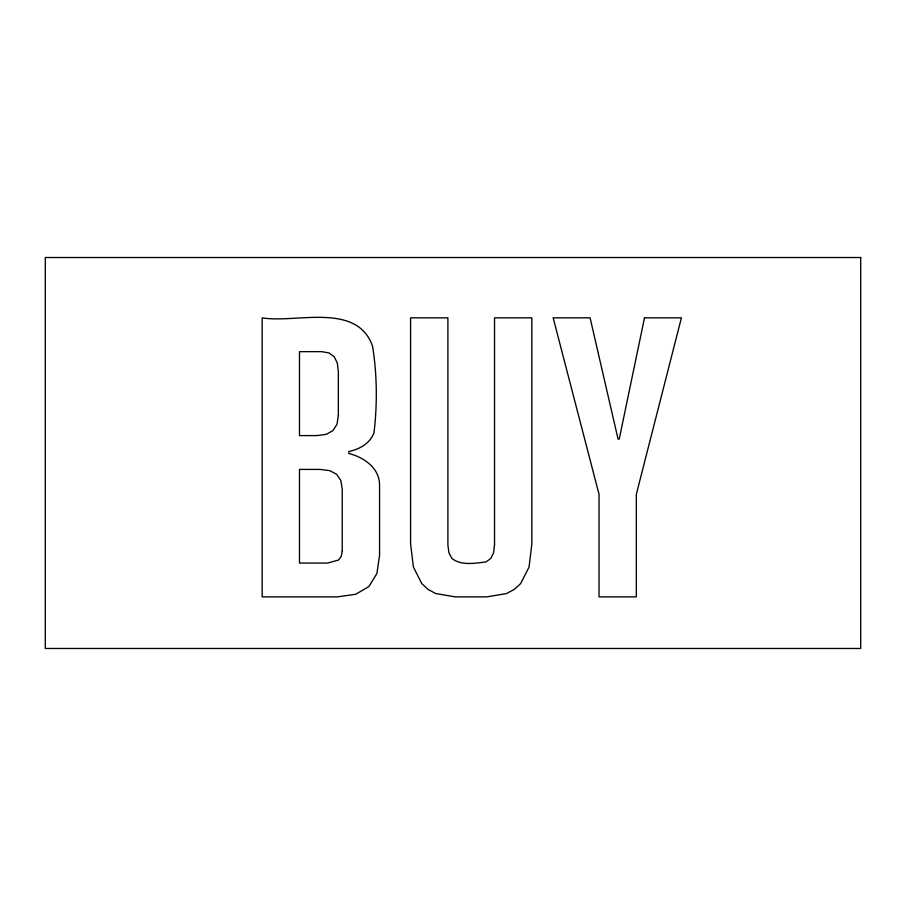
<?xml version="1.0" encoding="UTF-8"?>
<svg xmlns="http://www.w3.org/2000/svg" width="906" height="906" viewBox="0 0 906 906"><rect width="100%" height="100%" fill="white"/><g stroke="black" fill="none" stroke-linecap="round" stroke-linejoin="round"><path stroke-width="1.36" d="M494.529 544.8L493.589 552.796L490.746 558.504L486.001 561.935C474.891 563.238 461.437 565.876 451.969 558.504L448.912 552.796L447.892 544.8L447.892 317.836L410.577 317.836L410.577 543.634L413.374 566.93L421.754 583.577L428.04 589.398L435.718 593.555L455.276 596.884L486.76 596.884L506.477 593.577L514.234 589.455L520.576 583.668L529.025 567.156L531.845 544.03L531.845 317.836L494.529 317.836L494.529 544.8M379.557 555.299L376.907 573.487L368.957 586.488L355.718 594.279L337.191 596.884L262.174 596.884L262.174 317.836C295.764 323.589 357.021 301.585 372.559 346.251C377.156 374.756 377.383 404.269 373.985 432.875C369.954 443.566 359.478 449.206 348.844 451.528L348.844 453.476C363.963 457.326 379.716 468.119 379.557 485.344L379.557 555.299M338.357 415.378L337.021 424.223L333.012 430.543L326.33 434.325L316.975 435.593L299.49 435.593L299.49 351.641L321.641 351.641L328.957 352.91L334.178 356.692L337.315 363.012L338.357 371.856L338.357 415.378M342.242 551.029L341.324 556.295L338.55 560.055L327.474 563.068L299.49 563.068L299.49 469.41L320.09 469.41L329.784 470.644L336.704 474.359L340.86 480.554L342.242 489.229L342.242 551.029M644.494 317.836L619.228 439.093L618.062 439.093L590.089 317.836L553.158 317.836L599.025 494.28L599.025 596.884L636.329 596.884L636.329 494.28L681.414 317.836L644.494 317.836M860.7 257.519L45.3 257.519L45.3 648.481L860.7 648.481L860.7 257.519"/></g></svg>
